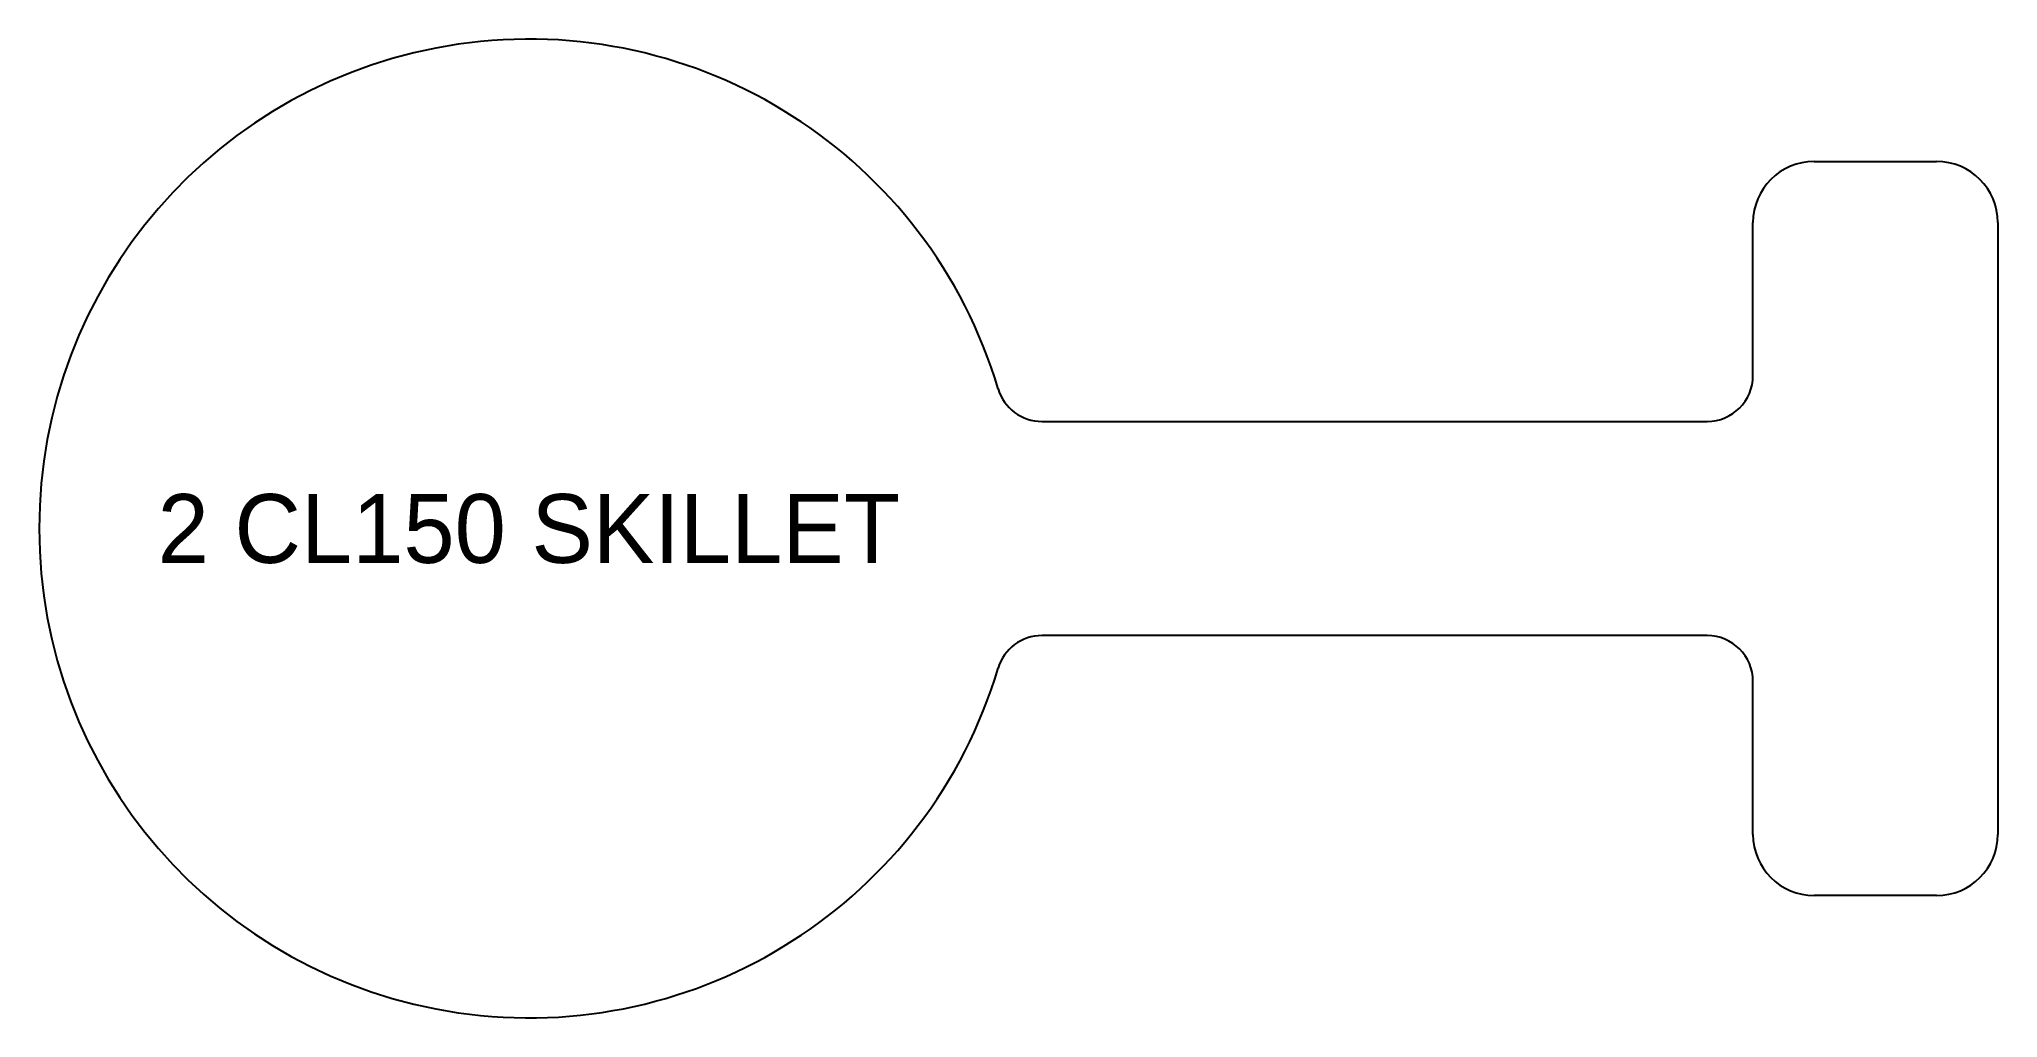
# Model space of a CAD drawing. Header units: inches. Extents: x -2 to 6, y -2 to 2.
import ezdxf
from ezdxf.enums import TextEntityAlignment as Align

# ---------------------------------------------------------------- set-up
doc = ezdxf.new("R2010")
doc.units = ezdxf.units.IN
doc.header["$MEASUREMENT"] = 0
doc.layers.add('CUT', color=7, linetype='CONTINUOUS')
doc.layers.add('ETCH', color=1, linetype='CONTINUOUS')

msp = doc.modelspace()

# ---------------------------------------------------------------- linework, layer by layer
at = {"layer": 'CUT'}
for p, q in [((5.25, 1.5), (5.75, 1.5)), ((5, 0.625), (5, 1.25)), ((6, 1.25), (6, -1.25)), ((2.096314, 0.4375), (4.8125, 0.4375)), ((4.8125, -0.4375), (2.096314, -0.4375)), ((5, -1.25), (5, -0.625)), ((5.75, -1.5), (5.25, -1.5))]:
    msp.add_line(p, q, dxfattribs=at)
for centre, radius, start, end in [((0, 0), 2, 16.60155, 343.39845), ((5.25, 1.25), 0.25, 90, 180), ((5.75, 1.25), 0.25, 0, 90), ((2.096314, 0.625), 0.1875, 196.60155, 270), ((4.8125, 0.625), 0.1875, 270, 0), ((2.096314, -0.625), 0.1875, 90, 163.39845), ((4.8125, -0.625), 0.1875, 0, 90), ((5.25, -1.25), 0.25, 180, 270), ((5.75, -1.25), 0.25, 270, 0)]:
    msp.add_arc(centre, radius, start, end, dxfattribs=at)

# ---------------------------------------------------------------- texts
at = {"layer": 'ETCH'}
msp.add_text('2 CL150 SKILLET', height=0.281316, dxfattribs=at).set_placement((0, 0), align=Align.MIDDLE_CENTER)

doc.saveas('drawing.dxf')
